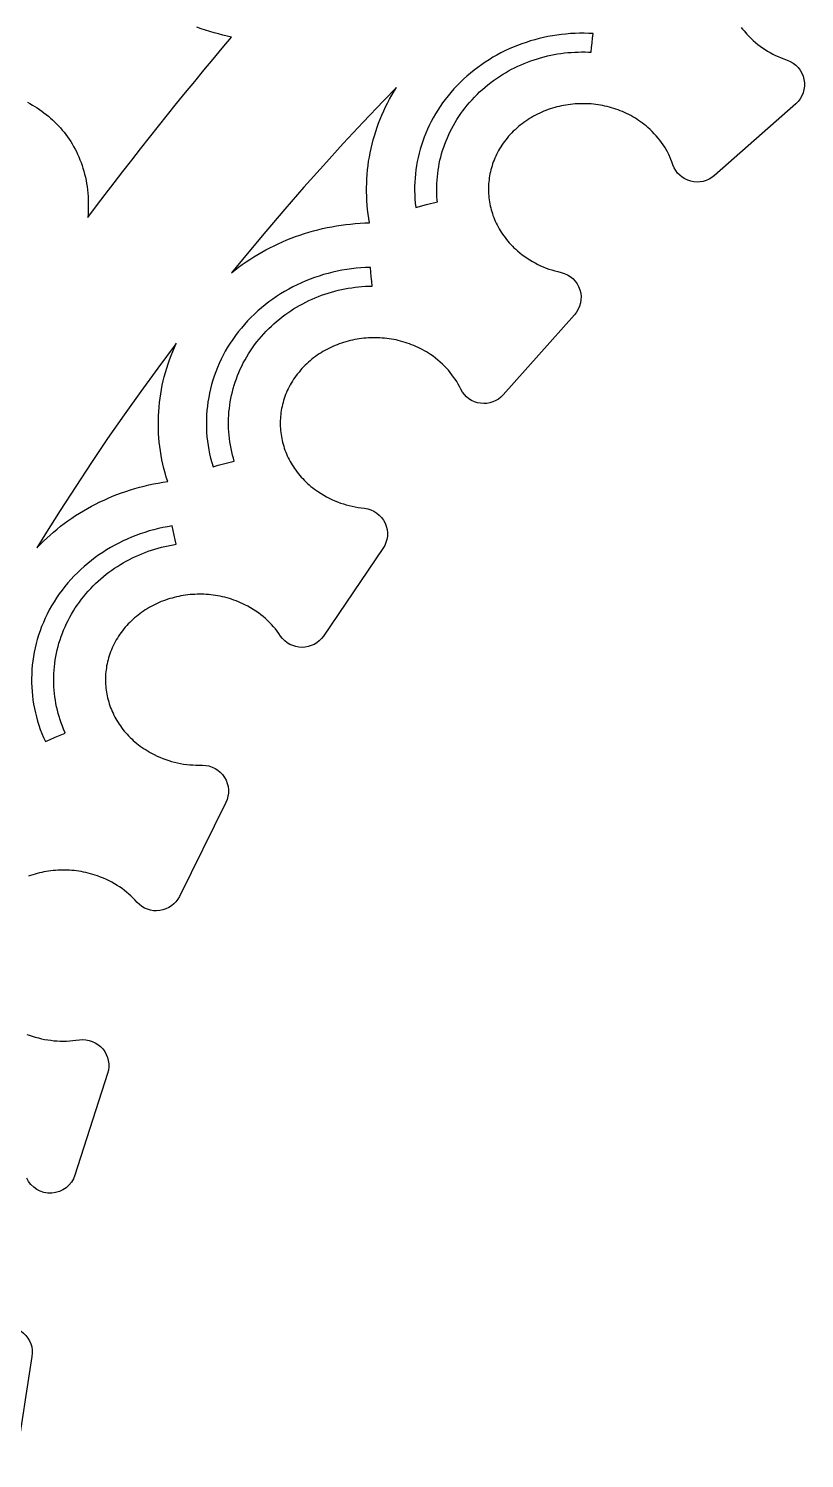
# Model space of a CAD drawing. Extents: x -750 to 750, y -1000 to 1000.
# Drawn here: x -436.4 to -286.3, y 353.7 to 630.1 of the extents above; entities that cross this region are included whole.
import ezdxf

# ---------------------------------------------------------------- set-up
doc = ezdxf.new("R2010")
doc.units = 0
doc.layers.add('LAYER_1', color=18, linetype='CONTINUOUS')

msp = doc.modelspace()

# ---------------------------------------------------------------- linework, layer by layer
at = {"layer": 'LAYER_1'}
msp.add_lwpolyline([(-436.61, 615.85), (-436.13, 615.59), (-435.66, 615.32), (-435.2, 615.04), (-434.75, 614.75), (-434.3, 614.45), (-433.86, 614.14), (-433.42, 613.82), (-433, 613.49), (-432.58, 613.15), (-432.17, 612.79), (-431.77, 612.43), (-431.37, 612.06), (-430.99, 611.68), (-430.61, 611.29), (-430.25, 610.88), (-429.89, 610.47), (-429.54, 610.05), (-429.21, 609.62), (-428.88, 609.17), (-428.57, 608.72), (-428.26, 608.26), (-427.97, 607.79), (-427.69, 607.3), (-427.42, 606.81), (-427.16, 606.31), (-426.91, 605.8), (-426.68, 605.28), (-426.46, 604.75), (-426.25, 604.21), (-426.06, 603.65), (-425.88, 603.1), (-425.71, 602.53), (-425.56, 601.95), (-425.42, 601.36), (-425.29, 600.76), (-425.18, 600.15), (-425.09, 599.54), (-425.01, 598.91), (-424.95, 598.27), (-424.9, 597.63), (-424.87, 596.98), (-424.85, 596.31), (-424.85, 595.64), (-424.87, 594.96), (-424.9, 594.27), (-424.96, 593.57), (-423.27, 595.81), (-421.58, 598.04), (-419.88, 600.26), (-418.17, 602.48), (-416.46, 604.68), (-414.74, 606.88), (-413.01, 609.07), (-411.27, 611.26), (-409.53, 613.43), (-407.78, 615.59), (-406.02, 617.75), (-404.26, 619.9), (-402.49, 622.04), (-400.71, 624.17), (-398.93, 626.29), (-397.13, 628.41), (-397.99, 628.61), (-398.84, 628.83), (-399.69, 629.06), (-400.53, 629.3), (-401.37, 629.54), (-402.21, 629.8), (-403.04, 630.07), (-403.88, 630.35)], dxfattribs=at)
for points in [[(-298.57, 630.34), (-298.31, 629.99), (-298.03, 629.65), (-297.75, 629.32), (-297.46, 628.99), (-297.06, 628.57), (-296.65, 628.17), (-296.23, 627.78), (-295.8, 627.4), (-295.36, 627.04), (-294.9, 626.7), (-294.43, 626.36), (-293.95, 626.05), (-293.46, 625.74), (-292.96, 625.45), (-292.45, 625.18), (-291.93, 624.92), (-291.4, 624.68), (-290.86, 624.45), (-290.31, 624.24), (-289.69, 624.02, -0.572163), (-288.04, 615.56), (-303.75, 601.67, -0.532806), (-311.78, 603.76), (-311.98, 604.33), (-312.17, 604.82), (-312.38, 605.3), (-312.6, 605.78), (-312.84, 606.25), (-313.1, 606.71), (-313.37, 607.17), (-313.66, 607.62), (-313.97, 608.07), (-314.3, 608.51), (-314.64, 608.94), (-315, 609.37), (-315.38, 609.78), (-315.78, 610.19), (-316.19, 610.59), (-316.63, 610.98), (-316.97, 611.27), (-317.32, 611.55), (-317.68, 611.83), (-318.04, 612.09), (-318.41, 612.35), (-318.79, 612.59), (-319.17, 612.83), (-319.55, 613.06), (-319.94, 613.27), (-320.34, 613.48), (-320.74, 613.68), (-321.14, 613.87), (-321.55, 614.04), (-321.96, 614.21), (-322.38, 614.37), (-322.8, 614.52), (-323.22, 614.66), (-323.64, 614.79), (-324.07, 614.91), (-324.5, 615.02), (-324.94, 615.12), (-325.38, 615.21), (-325.81, 615.29), (-326.25, 615.36), (-326.7, 615.42), (-327.14, 615.48), (-327.58, 615.52), (-328.03, 615.55), (-328.48, 615.57), (-328.92, 615.58), (-329.37, 615.58), (-329.82, 615.58), (-330.26, 615.56), (-330.71, 615.53), (-331.15, 615.49), (-331.59, 615.45), (-332.04, 615.39), (-332.48, 615.32), (-332.92, 615.25), (-333.35, 615.16), (-333.79, 615.06), (-334.22, 614.96), (-334.65, 614.84), (-335.07, 614.72), (-335.5, 614.58), (-335.92, 614.44), (-336.33, 614.28), (-336.74, 614.12), (-337.15, 613.95), (-337.55, 613.77), (-337.95, 613.57), (-338.35, 613.37), (-338.74, 613.16), (-339.12, 612.94), (-339.5, 612.72), (-339.87, 612.48), (-340.24, 612.23), (-340.6, 611.97), (-340.96, 611.71), (-341.31, 611.43), (-341.65, 611.15), (-341.99, 610.86), (-342.32, 610.55), (-342.65, 610.24), (-342.96, 609.92), (-343.27, 609.6), (-343.56, 609.27), (-343.84, 608.94), (-344.11, 608.6), (-344.37, 608.26), (-344.62, 607.92), (-344.86, 607.57), (-345.08, 607.22), (-345.3, 606.86), (-345.5, 606.51), (-345.7, 606.15), (-345.88, 605.78), (-346.06, 605.42), (-346.22, 605.05), (-346.37, 604.68), (-346.52, 604.31), (-346.65, 603.93), (-346.77, 603.56), (-346.88, 603.18), (-346.99, 602.8), (-347.08, 602.42), (-347.16, 602.03), (-347.23, 601.65), (-347.3, 601.27), (-347.35, 600.88), (-347.39, 600.49), (-347.42, 600.11), (-347.44, 599.72), (-347.46, 599.33), (-347.46, 598.94), (-347.45, 598.55), (-347.43, 598.17), (-347.4, 597.78), (-347.37, 597.39), (-347.32, 597.01), (-347.26, 596.62), (-347.19, 596.24), (-347.11, 595.85), (-347.03, 595.47), (-346.93, 595.09), (-346.82, 594.71), (-346.7, 594.34), (-346.58, 593.96), (-346.44, 593.59), (-346.29, 593.22), (-346.13, 592.85), (-345.96, 592.49), (-345.78, 592.13), (-345.6, 591.77), (-345.4, 591.41), (-345.19, 591.06), (-344.97, 590.71), (-344.74, 590.36), (-344.5, 590.02), (-344.25, 589.68), (-343.99, 589.35), (-343.71, 589.02), (-343.43, 588.69), (-343.14, 588.37), (-342.83, 588.06), (-342.52, 587.74), (-342.19, 587.44), (-341.86, 587.14), (-341.4, 586.75), (-340.93, 586.38), (-340.45, 586.03), (-339.96, 585.69), (-339.46, 585.37), (-338.95, 585.07), (-338.44, 584.79), (-337.92, 584.52), (-337.38, 584.26), (-336.85, 584.03), (-336.3, 583.81), (-335.75, 583.61), (-335.19, 583.43), (-334.63, 583.26), (-334.06, 583.11), (-333.41, 582.96, -0.569333), (-330.81, 574.77), (-344.6, 559.29, -0.530129), (-352.8, 560.37), (-353.07, 560.92), (-353.33, 561.38), (-353.6, 561.84), (-353.88, 562.3), (-354.19, 562.74), (-354.51, 563.18), (-354.85, 563.61), (-355.2, 564.03), (-355.58, 564.45), (-355.97, 564.86), (-356.37, 565.25), (-356.8, 565.64), (-357.24, 566.02), (-357.7, 566.39), (-358.18, 566.74), (-358.69, 567.09), (-359.07, 567.34), (-359.46, 567.58), (-359.85, 567.82), (-360.25, 568.04), (-360.66, 568.25), (-361.07, 568.45), (-361.48, 568.64), (-361.89, 568.82), (-362.31, 568.99), (-362.73, 569.15), (-363.16, 569.3), (-363.59, 569.44), (-364.02, 569.57), (-364.45, 569.69), (-364.89, 569.8), (-365.33, 569.9), (-365.77, 569.99), (-366.21, 570.06), (-366.65, 570.13), (-367.1, 570.19), (-367.54, 570.24), (-367.99, 570.28), (-368.44, 570.31), (-368.88, 570.33), (-369.33, 570.33), (-369.78, 570.33), (-370.22, 570.32), (-370.67, 570.3), (-371.12, 570.27), (-371.56, 570.23), (-372, 570.18), (-372.44, 570.12), (-372.88, 570.05), (-373.32, 569.97), (-373.76, 569.88), (-374.19, 569.78), (-374.62, 569.67), (-375.04, 569.55), (-375.47, 569.43), (-375.89, 569.29), (-376.3, 569.14), (-376.72, 568.99), (-377.12, 568.82), (-377.53, 568.65), (-377.92, 568.47), (-378.32, 568.28), (-378.71, 568.08), (-379.09, 567.87), (-379.47, 567.65), (-379.84, 567.42), (-380.21, 567.19), (-380.57, 566.94), (-380.92, 566.69), (-381.27, 566.43), (-381.61, 566.16), (-381.95, 565.88), (-382.28, 565.6), (-382.6, 565.3), (-382.91, 565), (-383.22, 564.69), (-383.52, 564.37), (-383.81, 564.04), (-384.1, 563.7), (-384.38, 563.36), (-384.64, 563), (-384.9, 562.65), (-385.14, 562.29), (-385.37, 561.93), (-385.59, 561.57), (-385.8, 561.21), (-386, 560.84), (-386.19, 560.47), (-386.36, 560.1), (-386.53, 559.72), (-386.68, 559.35), (-386.82, 558.97), (-386.95, 558.59), (-387.08, 558.21), (-387.19, 557.83), (-387.29, 557.45), (-387.38, 557.06), (-387.46, 556.68), (-387.53, 556.29), (-387.59, 555.9), (-387.64, 555.52), (-387.68, 555.13), (-387.7, 554.74), (-387.72, 554.35), (-387.73, 553.96), (-387.73, 553.57), (-387.72, 553.19), (-387.7, 552.8), (-387.67, 552.41), (-387.63, 552.02), (-387.57, 551.64), (-387.51, 551.25), (-387.44, 550.87), (-387.36, 550.49), (-387.27, 550.11), (-387.17, 549.73), (-387.06, 549.35), (-386.94, 548.98), (-386.81, 548.61), (-386.67, 548.24), (-386.52, 547.87), (-386.36, 547.5), (-386.19, 547.14), (-386.01, 546.78), (-385.82, 546.43), (-385.62, 546.08), (-385.41, 545.73), (-385.19, 545.38), (-384.97, 545.04), (-384.73, 544.71), (-384.48, 544.37), (-384.22, 544.05), (-383.95, 543.72), (-383.68, 543.4), (-383.39, 543.09), (-383.09, 542.78), (-382.78, 542.48), (-382.47, 542.18), (-382.14, 541.89), (-381.8, 541.6), (-381.45, 541.32), (-381.09, 541.05), (-380.72, 540.78), (-380.35, 540.52), (-379.84, 540.19), (-379.32, 539.88), (-378.8, 539.58), (-378.27, 539.31), (-377.73, 539.05), (-377.19, 538.81), (-376.64, 538.59), (-376.08, 538.38), (-375.52, 538.19), (-374.96, 538.02), (-374.39, 537.87), (-373.82, 537.74), (-373.24, 537.62), (-372.66, 537.52), (-372.08, 537.43), (-371.43, 537.36, -0.564781), (-367.86, 529.58), (-379.39, 512.66, -0.527912), (-387.65, 512.65), (-388, 513.17), (-388.32, 513.61), (-388.66, 514.04), (-389.02, 514.46), (-389.39, 514.87), (-389.78, 515.28), (-390.18, 515.67), (-390.6, 516.05), (-391.04, 516.43), (-391.49, 516.79), (-391.96, 517.14), (-392.45, 517.48), (-392.95, 517.8), (-393.47, 518.12), (-394, 518.41), (-394.56, 518.71), (-394.97, 518.91), (-395.4, 519.1), (-395.83, 519.28), (-396.26, 519.45), (-396.69, 519.61), (-397.13, 519.76), (-397.57, 519.9), (-398.01, 520.03), (-398.45, 520.15), (-398.89, 520.25), (-399.34, 520.35), (-399.78, 520.43), (-400.23, 520.51), (-400.68, 520.57), (-401.13, 520.63), (-401.58, 520.67), (-402.03, 520.71), (-402.48, 520.73), (-402.93, 520.74), (-403.38, 520.75), (-403.82, 520.74), (-404.27, 520.72), (-404.72, 520.7), (-405.17, 520.66), (-405.61, 520.61), (-406.05, 520.56), (-406.49, 520.49), (-406.93, 520.41), (-407.37, 520.33), (-407.8, 520.23), (-408.23, 520.13), (-408.66, 520.01), (-409.08, 519.89), (-409.5, 519.76), (-409.92, 519.62), (-410.33, 519.47), (-410.74, 519.31), (-411.14, 519.14), (-411.54, 518.96), (-411.94, 518.77), (-412.33, 518.58), (-412.71, 518.37), (-413.09, 518.16), (-413.46, 517.94), (-413.83, 517.71), (-414.19, 517.48), (-414.54, 517.23), (-414.89, 516.98), (-415.23, 516.72), (-415.56, 516.45), (-415.89, 516.17), (-416.21, 515.89), (-416.52, 515.6), (-416.83, 515.3), (-417.13, 514.99), (-417.42, 514.68), (-417.7, 514.36), (-417.97, 514.03), (-418.24, 513.69), (-418.5, 513.35), (-418.74, 513), (-418.98, 512.64), (-419.22, 512.27), (-419.44, 511.9), (-419.65, 511.52), (-419.85, 511.14), (-420.04, 510.76), (-420.22, 510.38), (-420.38, 510), (-420.54, 509.61), (-420.68, 509.23), (-420.81, 508.84), (-420.93, 508.45), (-421.04, 508.06), (-421.13, 507.67), (-421.22, 507.28), (-421.3, 506.89), (-421.36, 506.5), (-421.42, 506.11), (-421.46, 505.72), (-421.5, 505.33), (-421.52, 504.94), (-421.53, 504.55), (-421.54, 504.16), (-421.53, 503.77), (-421.51, 503.38), (-421.49, 502.99), (-421.45, 502.61), (-421.4, 502.22), (-421.34, 501.83), (-421.28, 501.45), (-421.2, 501.07), (-421.11, 500.69), (-421.02, 500.31), (-420.91, 499.93), (-420.79, 499.55), (-420.67, 499.18), (-420.53, 498.81), (-420.39, 498.44), (-420.23, 498.08), (-420.07, 497.72), (-419.89, 497.36), (-419.71, 497), (-419.51, 496.65), (-419.31, 496.3), (-419.1, 495.96), (-418.88, 495.62), (-418.65, 495.28), (-418.41, 494.95), (-418.16, 494.62), (-417.9, 494.3), (-417.63, 493.98), (-417.35, 493.67), (-417.06, 493.36), (-416.77, 493.06), (-416.46, 492.77), (-416.15, 492.48), (-415.82, 492.19), (-415.49, 491.91), (-415.15, 491.64), (-414.8, 491.38), (-414.44, 491.12), (-414.07, 490.87), (-413.69, 490.63), (-413.3, 490.39), (-412.9, 490.16), (-412.49, 489.94), (-412.09, 489.73), (-411.54, 489.46), (-410.99, 489.22), (-410.43, 489), (-409.87, 488.79), (-409.3, 488.6), (-408.73, 488.43), (-408.16, 488.28), (-407.58, 488.14), (-406.99, 488.02), (-406.41, 487.92), (-405.82, 487.84), (-405.23, 487.77), (-404.63, 487.73), (-404.04, 487.7), (-403.45, 487.68), (-402.78, 487.69, -0.558894), (-398.26, 480.47), (-407.23, 462.32, -0.527988), (-415.41, 461.17), (-415.83, 461.63), (-416.21, 462.02), (-416.6, 462.41), (-417.01, 462.78), (-417.44, 463.14), (-417.88, 463.49), (-418.33, 463.82), (-418.8, 464.15), (-419.28, 464.46), (-419.78, 464.77), (-420.29, 465.05), (-420.81, 465.33), (-421.35, 465.59), (-421.9, 465.83), (-422.47, 466.07), (-423.06, 466.28), (-423.5, 466.43), (-423.95, 466.58), (-424.4, 466.71), (-424.85, 466.83), (-425.31, 466.93), (-425.76, 467.03), (-426.22, 467.12), (-426.67, 467.19), (-427.13, 467.26), (-427.58, 467.31), (-428.04, 467.35), (-428.49, 467.38), (-428.95, 467.41), (-429.4, 467.42), (-429.86, 467.42), (-430.31, 467.41), (-430.76, 467.39), (-431.21, 467.36), (-431.66, 467.32), (-432.1, 467.27), (-432.55, 467.21), (-432.99, 467.14), (-433.43, 467.06), (-433.86, 466.97), (-434.3, 466.87), (-434.73, 466.76), (-435.15, 466.65), (-435.58, 466.52), (-436, 466.38), (-436.41, 466.24)], [(-436.73, 435.65), (-436.3, 435.49), (-435.7, 435.29), (-435.11, 435.11), (-434.51, 434.95), (-433.91, 434.81), (-433.31, 434.69), (-432.7, 434.58), (-432.1, 434.5), (-431.49, 434.43), (-430.88, 434.39), (-430.27, 434.36), (-429.66, 434.35), (-429.05, 434.36), (-428.45, 434.39), (-427.85, 434.44), (-427.24, 434.5), (-426.57, 434.59, -0.552115), (-421.13, 428.11), (-427.45, 408.41, -0.687024), (-436.76, 407.88)], [(-442.02, 378.95, -0.545659), (-435.74, 373.36), (-438.81, 353.67, -0.533928)]]:
    msp.add_lwpolyline(points, format="xyb", dxfattribs=at)
for points in [[(-361.52, 595.54), (-359.43, 596.07), (-357.33, 596.58), (-357.37, 596.93), (-357.41, 597.58), (-357.44, 598.22), (-357.46, 598.86), (-357.45, 599.51), (-357.43, 600.15), (-357.4, 600.8), (-357.34, 601.44), (-357.27, 602.09), (-357.19, 602.73), (-357.08, 603.37), (-356.96, 604.01), (-356.83, 604.64), (-356.67, 605.27), (-356.51, 605.9), (-356.32, 606.53), (-356.12, 607.15), (-355.9, 607.77), (-355.66, 608.39), (-355.41, 609), (-355.14, 609.6), (-354.85, 610.2), (-354.55, 610.79), (-354.23, 611.38), (-353.9, 611.96), (-353.55, 612.54), (-353.18, 613.11), (-352.8, 613.67), (-352.4, 614.22), (-351.98, 614.76), (-351.55, 615.3), (-351.1, 615.83), (-350.64, 616.35), (-350.16, 616.86), (-349.67, 617.36), (-349.16, 617.85), (-348.64, 618.32), (-348.12, 618.78), (-347.58, 619.22), (-347.03, 619.65), (-346.48, 620.06), (-345.92, 620.46), (-345.35, 620.84), (-344.77, 621.21), (-344.18, 621.57), (-343.59, 621.9), (-342.99, 622.23), (-342.39, 622.54), (-341.77, 622.83), (-341.16, 623.11), (-340.54, 623.37), (-339.91, 623.62), (-339.28, 623.85), (-338.64, 624.07), (-338, 624.28), (-337.36, 624.47), (-336.71, 624.64), (-336.06, 624.8), (-335.4, 624.95), (-334.75, 625.07), (-334.09, 625.19), (-333.43, 625.29), (-332.77, 625.38), (-332.1, 625.45), (-331.44, 625.5), (-330.77, 625.54), (-330.1, 625.57), (-329.44, 625.58), (-328.77, 625.58), (-328.1, 625.56), (-327.62, 625.54), (-327.52, 626.44), (-327.42, 627.34), (-327.31, 628.24), (-327.19, 629.14), (-328.07, 629.18), (-328.95, 629.2), (-329.83, 629.19), (-330.71, 629.17), (-331.59, 629.12), (-332.47, 629.05), (-333.34, 628.96), (-334.21, 628.84), (-335.08, 628.71), (-335.95, 628.55), (-336.81, 628.37), (-337.66, 628.17), (-338.51, 627.95), (-339.35, 627.7), (-340.19, 627.44), (-341.02, 627.15), (-341.84, 626.84), (-342.66, 626.51), (-343.46, 626.16), (-344.26, 625.79), (-345.05, 625.4), (-345.82, 624.98), (-346.59, 624.55), (-347.34, 624.09), (-348.09, 623.61), (-348.82, 623.12), (-349.54, 622.6), (-350.24, 622.06), (-350.94, 621.5), (-351.61, 620.92), (-352.28, 620.32), (-352.93, 619.7), (-353.55, 619.06), (-354.15, 618.42), (-354.73, 617.76), (-355.28, 617.09), (-355.81, 616.41), (-356.32, 615.72), (-356.81, 615.02), (-357.28, 614.31), (-357.72, 613.59), (-358.14, 612.87), (-358.53, 612.13), (-358.91, 611.38), (-359.26, 610.63), (-359.58, 609.87), (-359.89, 609.11), (-360.17, 608.34), (-360.43, 607.56), (-360.66, 606.78), (-360.87, 605.99), (-361.06, 605.2), (-361.23, 604.4), (-361.37, 603.61), (-361.49, 602.8), (-361.59, 602), (-361.66, 601.2), (-361.71, 600.39), (-361.74, 599.58), (-361.74, 598.77), (-361.72, 597.96), (-361.68, 597.16), (-361.61, 596.35)], [(-397.18, 582.85), (-396.48, 583.41), (-395.78, 583.95), (-395.06, 584.48), (-394.32, 584.99), (-393.58, 585.48), (-392.83, 585.97), (-392.07, 586.43), (-391.29, 586.88), (-390.51, 587.31), (-389.71, 587.73), (-388.91, 588.13), (-388.1, 588.51), (-387.28, 588.88), (-386.45, 589.23), (-385.61, 589.57), (-384.77, 589.88), (-383.92, 590.18), (-383.06, 590.47), (-382.19, 590.73), (-381.32, 590.98), (-380.44, 591.21), (-379.55, 591.42), (-378.66, 591.62), (-377.77, 591.79), (-376.87, 591.95), (-375.96, 592.09), (-375.05, 592.22), (-374.13, 592.32), (-373.22, 592.41), (-372.29, 592.47), (-371.37, 592.52), (-370.44, 592.55), (-370.59, 593.4), (-370.71, 594.25), (-370.82, 595.11), (-370.9, 595.96), (-370.96, 596.81), (-371.01, 597.67), (-371.03, 598.52), (-371.03, 599.37), (-371.01, 600.22), (-370.98, 601.07), (-370.92, 601.92), (-370.84, 602.76), (-370.74, 603.6), (-370.63, 604.44), (-370.49, 605.27), (-370.33, 606.11), (-370.16, 606.93), (-369.96, 607.76), (-369.75, 608.58), (-369.52, 609.39), (-369.26, 610.2), (-368.99, 611.01), (-368.7, 611.81), (-368.39, 612.6), (-368.07, 613.39), (-367.72, 614.17), (-367.36, 614.94), (-366.97, 615.71), (-366.57, 616.47), (-366.15, 617.22), (-365.72, 617.97), (-365.26, 618.7), (-367.74, 616.15), (-371.66, 612.02), (-375.54, 607.86), (-379.37, 603.66), (-383.14, 599.44), (-386.86, 595.17), (-390.53, 590.88), (-394.15, 586.56)], [(-400.73, 545.39), (-399.71, 545.67), (-398.68, 545.94), (-397.66, 546.21), (-396.63, 546.46), (-396.8, 547.04), (-396.96, 547.66), (-397.11, 548.29), (-397.25, 548.92), (-397.37, 549.56), (-397.47, 550.19), (-397.55, 550.83), (-397.62, 551.48), (-397.67, 552.12), (-397.71, 552.76), (-397.73, 553.41), (-397.73, 554.06), (-397.72, 554.7), (-397.68, 555.35), (-397.64, 556), (-397.57, 556.65), (-397.49, 557.29), (-397.39, 557.94), (-397.27, 558.58), (-397.14, 559.22), (-396.99, 559.86), (-396.82, 560.5), (-396.64, 561.13), (-396.44, 561.76), (-396.22, 562.39), (-395.98, 563.01), (-395.73, 563.63), (-395.46, 564.25), (-395.17, 564.86), (-394.87, 565.46), (-394.54, 566.06), (-394.21, 566.65), (-393.85, 567.24), (-393.48, 567.82), (-393.09, 568.39), (-392.68, 568.95), (-392.26, 569.51), (-391.82, 570.06), (-391.37, 570.59), (-390.9, 571.11), (-390.43, 571.62), (-389.94, 572.11), (-389.45, 572.59), (-388.94, 573.05), (-388.43, 573.5), (-387.9, 573.94), (-387.37, 574.36), (-386.82, 574.76), (-386.27, 575.16), (-385.71, 575.54), (-385.14, 575.9), (-384.56, 576.25), (-383.98, 576.59), (-383.39, 576.91), (-382.79, 577.22), (-382.19, 577.51), (-381.58, 577.79), (-380.97, 578.05), (-380.35, 578.3), (-379.72, 578.54), (-379.09, 578.76), (-378.46, 578.97), (-377.82, 579.16), (-377.17, 579.34), (-376.53, 579.5), (-375.88, 579.65), (-375.22, 579.78), (-374.57, 579.9), (-373.91, 580.01), (-373.25, 580.1), (-372.59, 580.17), (-371.92, 580.24), (-371.25, 580.28), (-370.59, 580.31), (-369.94, 580.33), (-370.04, 581.23), (-370.13, 582.13), (-370.22, 583.03), (-370.29, 583.94), (-371.21, 583.91), (-372.13, 583.85), (-373.05, 583.77), (-373.97, 583.66), (-374.88, 583.53), (-375.79, 583.38), (-376.69, 583.2), (-377.58, 583), (-378.47, 582.78), (-379.35, 582.53), (-380.23, 582.26), (-381.09, 581.97), (-381.95, 581.65), (-382.8, 581.31), (-383.64, 580.95), (-384.47, 580.57), (-385.28, 580.16), (-386.09, 579.73), (-386.88, 579.28), (-387.66, 578.81), (-388.43, 578.32), (-389.19, 577.8), (-389.92, 577.27), (-390.65, 576.71), (-391.36, 576.13), (-392.05, 575.53), (-392.73, 574.9), (-393.39, 574.26), (-394.03, 573.6), (-394.65, 572.91), (-395.25, 572.21), (-395.84, 571.49), (-396.39, 570.75), (-396.92, 570.01), (-397.42, 569.26), (-397.9, 568.49), (-398.35, 567.72), (-398.77, 566.94), (-399.17, 566.16), (-399.54, 565.36), (-399.88, 564.56), (-400.2, 563.75), (-400.5, 562.93), (-400.76, 562.11), (-401, 561.29), (-401.22, 560.46), (-401.41, 559.63), (-401.57, 558.79), (-401.71, 557.95), (-401.82, 557.11), (-401.91, 556.27), (-401.97, 555.42), (-402.01, 554.58), (-402.02, 553.73), (-402, 552.89), (-401.96, 552.04), (-401.9, 551.2), (-401.81, 550.36), (-401.69, 549.52), (-401.55, 548.69), (-401.38, 547.86), (-401.19, 547.03), (-400.97, 546.21)], [(-434.78, 529.71), (-434.17, 530.35), (-433.54, 530.97), (-432.9, 531.58), (-432.25, 532.17), (-431.58, 532.75), (-430.9, 533.32), (-430.21, 533.87), (-429.5, 534.41), (-428.78, 534.94), (-428.05, 535.45), (-427.31, 535.94), (-426.56, 536.42), (-425.79, 536.88), (-425.02, 537.33), (-424.23, 537.76), (-423.43, 538.18), (-422.63, 538.58), (-421.81, 538.96), (-420.98, 539.33), (-420.15, 539.68), (-419.31, 540.02), (-418.45, 540.33), (-417.59, 540.63), (-416.72, 540.92), (-415.84, 541.18), (-414.96, 541.43), (-414.06, 541.66), (-413.17, 541.87), (-412.26, 542.07), (-411.35, 542.24), (-410.43, 542.4), (-409.5, 542.54), (-409.76, 543.37), (-410.01, 544.21), (-410.23, 545.05), (-410.43, 545.9), (-410.61, 546.74), (-410.77, 547.59), (-410.9, 548.44), (-411.02, 549.29), (-411.12, 550.14), (-411.2, 550.99), (-411.25, 551.84), (-411.29, 552.7), (-411.3, 553.55), (-411.3, 554.4), (-411.28, 555.25), (-411.23, 556.1), (-411.17, 556.94), (-411.08, 557.79), (-410.98, 558.63), (-410.85, 559.47), (-410.71, 560.31), (-410.55, 561.15), (-410.36, 561.98), (-410.16, 562.8), (-409.94, 563.63), (-409.69, 564.45), (-409.43, 565.26), (-409.15, 566.07), (-408.85, 566.88), (-408.53, 567.67), (-408.19, 568.47), (-407.83, 569.25), (-408.07, 568.94), (-411.41, 564.45), (-414.7, 559.94), (-417.93, 555.4), (-421.11, 550.82), (-424.23, 546.22), (-427.29, 541.59), (-430.29, 536.92), (-433.24, 532.23)], [(-433.16, 492.26), (-432.2, 492.68), (-431.24, 493.09), (-430.28, 493.49), (-429.31, 493.89), (-429.38, 494.05), (-429.64, 494.65), (-429.87, 495.25), (-430.1, 495.86), (-430.3, 496.47), (-430.5, 497.09), (-430.67, 497.71), (-430.83, 498.34), (-430.98, 498.97), (-431.1, 499.6), (-431.21, 500.24), (-431.31, 500.88), (-431.39, 501.52), (-431.45, 502.17), (-431.5, 502.81), (-431.52, 503.46), (-431.54, 504.11), (-431.53, 504.77), (-431.51, 505.42), (-431.47, 506.07), (-431.41, 506.72), (-431.34, 507.38), (-431.24, 508.03), (-431.14, 508.68), (-431.01, 509.33), (-430.86, 509.98), (-430.7, 510.63), (-430.52, 511.27), (-430.32, 511.92), (-430.11, 512.55), (-429.87, 513.19), (-429.62, 513.82), (-429.35, 514.45), (-429.06, 515.07), (-428.76, 515.69), (-428.43, 516.31), (-428.09, 516.91), (-427.73, 517.51), (-427.36, 518.1), (-426.97, 518.67), (-426.58, 519.24), (-426.16, 519.79), (-425.74, 520.33), (-425.3, 520.85), (-424.85, 521.36), (-424.39, 521.86), (-423.92, 522.35), (-423.43, 522.82), (-422.94, 523.28), (-422.44, 523.73), (-421.92, 524.17), (-421.4, 524.59), (-420.87, 524.99), (-420.33, 525.39), (-419.78, 525.77), (-419.22, 526.13), (-418.65, 526.49), (-418.08, 526.83), (-417.5, 527.15), (-416.91, 527.46), (-416.31, 527.76), (-415.71, 528.05), (-415.1, 528.32), (-414.49, 528.57), (-413.87, 528.82), (-413.25, 529.04), (-412.62, 529.26), (-411.98, 529.46), (-411.34, 529.64), (-410.7, 529.82), (-410.05, 529.97), (-409.4, 530.12), (-408.75, 530.25), (-408.09, 530.36), (-407.87, 530.39), (-408.07, 531.28), (-408.26, 532.17), (-408.44, 533.06), (-408.6, 533.95), (-409.51, 533.8), (-410.41, 533.63), (-411.3, 533.43), (-412.18, 533.21), (-413.06, 532.97), (-413.93, 532.7), (-414.79, 532.41), (-415.64, 532.1), (-416.48, 531.77), (-417.31, 531.42), (-418.13, 531.04), (-418.94, 530.64), (-419.74, 530.22), (-420.53, 529.78), (-421.3, 529.32), (-422.06, 528.84), (-422.8, 528.34), (-423.53, 527.82), (-424.25, 527.27), (-424.95, 526.71), (-425.63, 526.13), (-426.3, 525.53), (-426.95, 524.91), (-427.58, 524.27), (-428.2, 523.61), (-428.8, 522.93), (-429.37, 522.24), (-429.93, 521.52), (-430.46, 520.79), (-430.98, 520.04), (-431.47, 519.27), (-431.95, 518.48), (-432.39, 517.7), (-432.8, 516.9), (-433.18, 516.1), (-433.54, 515.3), (-433.88, 514.48), (-434.18, 513.67), (-434.46, 512.85), (-434.71, 512.02), (-434.94, 511.19), (-435.14, 510.36), (-435.32, 509.52), (-435.46, 508.68), (-435.59, 507.84), (-435.68, 507), (-435.75, 506.16), (-435.8, 505.32), (-435.82, 504.48), (-435.82, 503.64), (-435.79, 502.8), (-435.73, 501.97), (-435.65, 501.13), (-435.55, 500.3), (-435.42, 499.47), (-435.26, 498.65), (-435.08, 497.83), (-434.88, 497.02), (-434.65, 496.21), (-434.4, 495.4), (-434.13, 494.61), (-433.83, 493.81), (-433.5, 493.03)]]:
    msp.add_lwpolyline(points, close=True, dxfattribs=at)

doc.saveas('drawing.dxf')
